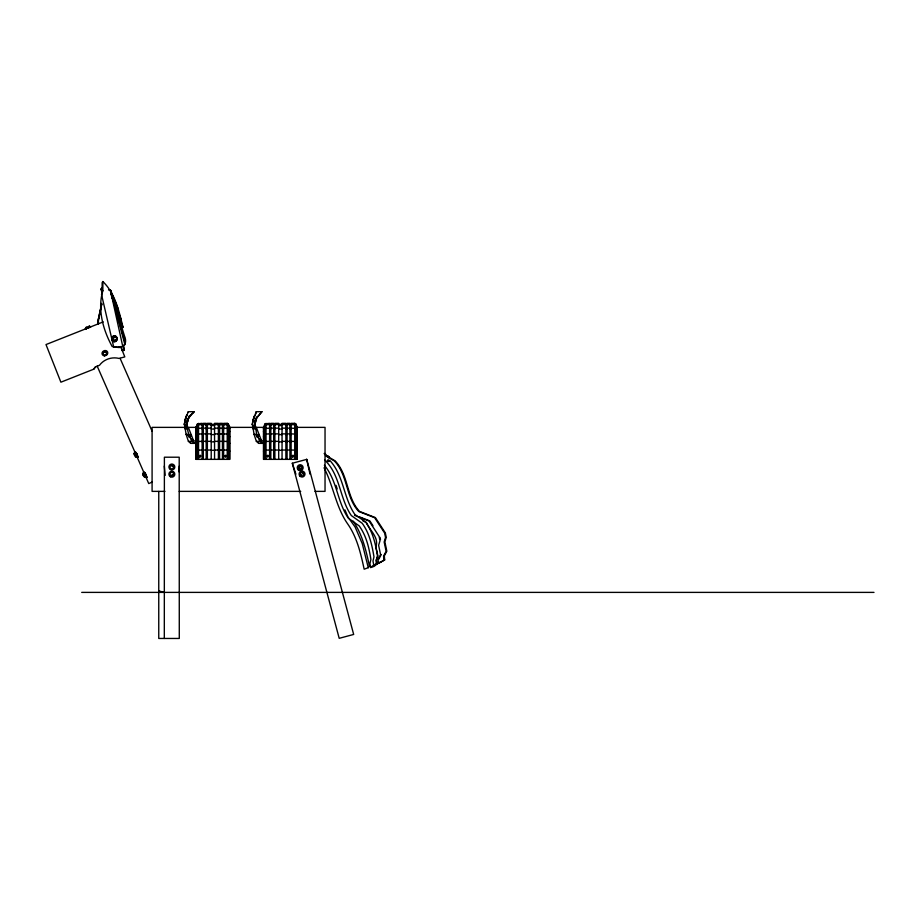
<?xml version="1.0" encoding="UTF-8"?>
<svg xmlns="http://www.w3.org/2000/svg" width="920" height="920" viewBox="0 0 920 920"><rect width="100%" height="100%" fill="white"/><g stroke="black" fill="none" stroke-linecap="round" stroke-linejoin="round"><path stroke-width="1.38" d="M184.506 423.775L186.714 415.046L184.954 419.83L184.931 420.486L188.289 411.7L193.982 411.7L193.97 412.332C183.183 418.922 187.082 432.434 192.015 441.347L194.603 443.371L188.335 427.374L188.381 428.467M254.621 415.587L252.885 420.486L256.255 411.7L261.947 411.7L256.795 417.829L254.886 424.338L256.76 417.013L255.058 421.532M112.033 298.333L110.377 290.076L123.061 327.543C119.082 311.236 115.264 293.537 102.879 281.543L102.844 290.846C97.244 309.131 103.132 330.257 112.228 346.622L118.093 347.288M194.603 443.371L190.716 443.371L188.405 441.347L186.093 434.378L184.529 424.338M187.231 427.8L187.323 425.316M256.346 428.467L256.3 427.374L262.568 443.371L258.681 443.371L256.37 441.347L254.058 434.378L252.62 425.132M262.568 443.371L259.98 441.347L256.668 434.378L255.288 425.316L255.38 427.432M164.312 638.457L164.392 457.205L179.204 457.205L179.285 638.457L158.757 638.457L158.757 491.429M179.285 466.084L179.032 471.834M187.53 428.478L184.954 428.478L184.368 423.786L184.966 426.742L184.644 424.66M186.737 424.338L188.795 417.013L186.921 424.338L187.381 420.405M187.231 421.049L187.266 420.405M252.873 428.386L252.333 423.786L252.459 424.66M255.185 427.8L254.725 423.775L255.173 426.742L255.081 424.016L255.139 425.224M254.702 424.338L255.231 420.405M193.97 411.711L188.83 417.829L187.404 421.038M261.935 411.711L256.645 417.829L255.196 421.049M199.571 456.216L200.157 455.687L200.48 456.389M225.94 455.883L225.25 455.883L225.469 456.642M292.468 456.021L292.606 456.63L293.192 455.883M293.089 456.63L292.721 455.687M252.793 421.532L254.702 415.483M114.827 346.714C123.084 349.692 128.029 343.988 124.407 335.719L110.377 290.076L118.277 309.166M184.713 421.532L184.954 419.83M252.678 421.532L252.919 419.83M184.713 423.154L185.058 420.796M252.666 423.154L253.011 420.796M184.345 424.338L184.886 420.796M252.31 424.338L252.85 420.796M98.06 324.266L97.842 321.655L101.706 303.335M303.117 474.444L303.163 473.857M97.842 321.655L101.752 303.979L98.325 321.252L98.555 323.863M172.994 474.317L172.58 475.076M113.562 338.296L113.654 339.422M327.359 460.862L328.957 460.264L328.75 461.541L327.359 460.862L329.245 461.311M327.853 460.632L328.014 460.046M327.819 461.322L327.531 460.276M328.785 460.851L328.957 460.264M328.75 461.541L329.406 460.724M255.691 414.149L256.243 411.711M103.247 321.897L46 344.563L60.892 382.191L93.748 369.184L95.059 367.195L99.532 365.228C103.995 359.225 111.86 356.638 119.025 358.432L124.798 356.891L120.727 346.598L118.473 346.909M93.748 369.184L95.519 366.988M223.64 459.367L223.64 423.338L227.228 423.338L228.263 423.832L229.793 427.374L229.793 459.367L195.983 459.367L195.983 427.374L197.501 423.832L202.124 423.338L202.124 459.367M291.134 459.367L291.134 423.338L294.722 423.338L295.757 423.832L297.275 427.374L297.275 459.367L263.465 459.367L263.465 427.374L264.994 423.832L269.617 423.338L269.617 459.367M199.594 456.101L199.939 456.676M225.25 455.929L225.871 455.917M293.192 456.435L292.652 456.469M186.105 418.186L185.092 420.474L185.07 419.819M254.564 417.047L253.058 420.474L253.034 419.819M102.867 353.591L103.741 351.796L105.8 351.44L107.191 353.303L106.317 355.097L104.259 355.465L102.867 353.591L103.741 351.796M106.317 355.097L107.191 353.303M195.983 428.467L197.685 424.844L202.124 424.557M263.465 428.467L265.178 424.844L269.617 424.557M328.049 456.147L329.279 457.378L328.049 456.147C326.726 456.504 329.372 458.574 329.383 457.171M378.787 559.21L381.305 554.53M195.983 431.652L197.685 428.421L202.124 428.156M263.465 431.652L265.178 428.421L269.617 428.156M112.608 338.629L114.103 336.881L113.079 338.629L113.907 340.515L113.079 338.629M116.794 338.893L115.299 340.653L116.794 338.893L115.966 337.007L113.643 336.881M188.968 416.783L189.75 415.483L188.899 416.783M102.879 281.543L102.154 282.635L102.108 291.95M102.396 293.595L100.866 289.19L101.602 288.098M195.983 436.747L197.685 434.102L202.124 433.883M263.465 436.747L265.178 434.102L269.617 433.883M324.047 467.785C333.477 485.967 335.938 507.345 347.863 524.181C357.098 537.498 360.812 553.691 364.159 569.204L368.264 567.686L369.46 566.168C366.114 550.654 362.388 534.462 353.165 521.145M328.681 457.573L328.762 456.561M143.301 472.431L144.888 474.248M144.578 473.673L144.302 472.431L144.934 472.627M146.038 477.526L144.785 476.341M146.832 477.675L145.084 473.121M195.983 443.371L197.685 441.496L202.124 441.347M263.465 443.371L265.178 441.496L269.617 441.347M200.169 455.837L200.399 455.883M324.358 465.221C337.168 480.481 337.191 501.906 348.3 518.144L359.191 525.895C366.482 536.13 368.931 547.492 370.898 559.429L369.921 563.626L370.679 567.536L373.75 564.972L377.234 563.799L376.475 559.9L377.453 555.691C375.486 543.754 373.025 532.404 365.734 522.158L354.844 514.418C343.459 497.892 343.815 475.651 329.981 460.609M377.234 563.799L374.164 566.363L370.679 567.536M188.312 435.16L189.255 434.516L191.049 435.493L190.118 436.908L188.749 436.735L188.312 435.16L188.749 436.735M188.738 435.965L191.049 435.493M256.415 435.16L257.358 434.516L259.152 435.493L258.221 436.908L256.852 436.735L256.415 435.16L256.852 436.735M256.841 435.965L259.152 435.493M299.46 466.819L301.058 466.946M375.36 564.684L378.89 562.522M381.156 561.591L376.452 564.454L375.969 560.498L377.959 556.105L375.831 546.871C379.373 537.567 369.656 530.403 366.413 522.537L362.641 520.685M354.487 515.327L369.115 521.03L379.086 536.36L379.983 540.787L378.626 545.318L380.581 554.645L378.062 559.325L378.407 563.351L384.675 559.912L384.318 555.887L386.837 551.218L384.882 541.891L386.25 537.349L385.342 532.933L375.383 517.592L359.49 511.393C346.219 497.03 348.829 475.364 335.179 460.885L327.37 456.331L324.875 453.399M384.675 559.912L378.407 563.351M195.983 451.087L197.685 450.121L202.124 450.041M263.465 451.087L265.178 450.121L269.617 450.041M123.234 350.635L124.303 350.129L123.165 344.988M136.712 456.481L135.47 456.895L134.538 455.239L133.952 453.583L134.849 453.169M134.964 453.583L136.206 453.169L137.712 456.481C136.022 458.194 133.676 453.019 136.206 453.169M134.538 455.239L135.757 455.457M135.815 456.895L135.228 455.239L136.125 454.825L136.827 456.895M135.539 455.239L136.436 454.825L137.712 456.481M137.137 454.825L136.24 455.239L135.309 453.583M136.47 456.895L137.368 456.481M144.29 477.077C147.004 476.928 142.002 476.813 142.784 473.765C145.97 471.879 146.544 482.057 143.784 473.765L145.026 473.351L145.958 475.007L146.533 476.663L145.302 477.077M142.784 473.765L144.014 473.351M143.359 475.421L144.256 475.007L143.439 472.627M144.635 477.077L144.06 475.421L144.946 475.007M144.371 475.421L145.256 475.007M145.061 475.421L145.958 475.007L145.877 475.847M152.087 482.114L148.752 483.575L97.14 366.01M190.037 436.505L189.922 435.654M258.14 436.505L258.025 435.654M267.582 455.687L267.237 456.343M88.412 327.83L85.272 328.854L87.653 327.957M90.471 327.06L90.045 327.233M89.424 327.301L88.262 327.727L90.781 326.784L86.054 328.555L85.698 327.623L89.642 326.14L89.999 327.072L87.285 328.084M86.112 328.693L85.318 328.992L87.388 328.233M87.63 328.129L86.675 327.255L85.698 327.623M88.699 327.566L88.642 326.519L89.642 326.14M87.331 328.084L88.044 327.819M300.679 468.705L299.816 468.751M119.312 347.242L121.647 346.518M171.407 465.957L172.27 465.922M172.339 475.237L171.212 475.122M103.96 352.233L105.8 351.44M106.099 354.671L104.259 355.465M225.492 455.894L225.906 456.078M268.007 456.078L267.398 456.078L267.95 455.733M199.755 456.078L200.18 455.687M292.744 455.894L293.158 456.078M108.525 289.961L109.652 289.961M202.124 424.338L203.32 424.338M206.183 424.338L207.38 424.338M211.209 424.338L214.555 424.338M218.385 424.338L219.581 424.338M222.444 424.338L223.64 424.338M269.617 424.338L270.813 424.338M273.677 424.338L274.873 424.338M278.702 424.338L282.049 424.338M285.878 424.338L287.075 424.338M289.938 424.338L291.134 424.338M203.32 424.557L206.183 424.557M207.38 424.557L211.209 424.557M214.555 424.557L218.385 424.557M219.581 424.557L222.444 424.557M223.64 424.557L228.079 424.844L229.793 428.467M270.813 424.557L273.677 424.557M274.873 424.557L278.702 424.557M282.049 424.557L285.878 424.557M287.075 424.557L289.938 424.557M291.134 424.557L295.573 424.844L297.275 428.467M184.678 425.224L187.174 425.224M202.124 425.534L203.32 425.534M206.183 425.534L207.38 425.534M211.209 425.534L214.555 425.534M218.385 425.534L219.581 425.534M222.444 425.534L223.64 425.534M269.617 425.534L270.813 425.534M273.677 425.534L274.873 425.534M278.702 425.534L282.049 425.534M285.878 425.534L287.075 425.534M289.938 425.534L291.134 425.534M184.954 427.374L152.087 427.374L152.087 491.372L164.945 491.372M187.818 427.374L196.397 427.374M229.264 427.374L253.564 427.374M256.427 427.374L263.568 427.374M296.447 427.374L325.036 427.374L325.036 491.372L315.031 491.372M203.32 428.156L206.183 428.156M207.38 428.156L211.209 428.156M214.555 428.156L218.385 428.156M219.581 428.156L222.444 428.156M223.64 428.156L228.079 428.421L229.793 431.652M270.813 428.156L273.677 428.156M274.873 428.156L278.702 428.156M282.049 428.156L285.878 428.156M287.075 428.156L289.938 428.156M291.134 428.156L295.573 428.421L297.275 431.652M252.919 428.478L255.495 428.478M184.954 428.754L187.519 428.754M252.919 428.754L255.484 428.754M202.124 429.03L203.32 429.03M206.183 429.03L207.38 429.03M211.209 429.03L214.555 429.03M218.385 429.03L219.581 429.03M222.444 429.03L223.64 429.03M269.617 429.03L270.813 429.03M273.677 429.03L274.873 429.03M278.702 429.03L282.049 429.03M285.878 429.03L287.075 429.03M289.938 429.03L291.134 429.03M203.32 433.883L206.183 433.883M207.38 433.883L211.209 433.883M214.555 433.883L218.385 433.883M219.581 433.883L222.444 433.883M223.64 433.883L228.079 434.102L229.793 436.747M270.813 433.883L273.677 433.883M274.873 433.883L278.702 433.883M282.049 433.883L285.878 433.883M287.075 433.883L289.938 433.883M291.134 433.883L295.573 434.102L297.275 436.747M186.093 434.378L188.715 434.378M254.058 434.378L256.668 434.378M202.124 434.596L203.32 434.596M206.183 434.596L207.38 434.596M211.209 434.596L214.555 434.596M218.385 434.596L219.581 434.596M222.444 434.596L223.64 434.596M269.617 434.596L270.813 434.596M273.677 434.596L274.873 434.596M278.702 434.596L282.049 434.596M285.878 434.596L287.075 434.596M289.938 434.596L291.134 434.596M188.405 441.347L192.015 441.347M203.32 441.347L206.183 441.347M207.38 441.347L211.209 441.347M214.555 441.347L218.385 441.347M219.581 441.347L222.444 441.347M223.64 441.347L228.079 441.496L229.793 443.371M256.37 441.347L259.98 441.347M270.813 441.347L273.677 441.347M274.873 441.347L278.702 441.347M282.049 441.347L285.878 441.347M287.075 441.347L289.938 441.347M291.134 441.347L295.573 441.496L297.275 443.371M202.124 441.853L203.32 441.853M206.183 441.853L207.38 441.853M211.209 441.853L214.555 441.853M218.385 441.853L219.581 441.853M222.444 441.853L223.64 441.853M269.617 441.853L270.813 441.853M273.677 441.853L274.873 441.853M278.702 441.853L282.049 441.853M285.878 441.853L287.075 441.853M289.938 441.853L291.134 441.853M203.32 450.041L206.183 450.041M207.38 450.041L211.209 450.041M214.555 450.041L218.385 450.041M219.581 450.041L222.444 450.041M223.64 450.041L228.079 450.121L229.793 451.087M270.813 450.041L273.677 450.041M274.873 450.041L278.702 450.041M282.049 450.041L285.878 450.041M287.075 450.041L289.938 450.041M291.134 450.041L295.573 450.121L297.275 451.087M202.124 450.305L203.32 450.305M206.183 450.305L207.38 450.305M211.209 450.305L214.555 450.305M218.385 450.305L219.581 450.305M222.444 450.305L223.64 450.305M269.617 450.305L270.813 450.305M273.677 450.305L274.873 450.305M278.702 450.305L282.049 450.305M285.878 450.305L287.075 450.305M289.938 450.305L291.134 450.305M133.952 453.583L135.228 455.239M179.239 491.372L300.736 491.372M81.707 592.388L874 592.388M113.447 340.515L115.77 340.653M199.962 456.504L199.72 456.481M302.139 472.937L302.91 473.328M327.98 460.736L328.911 460.954M158.757 590.904L164.289 592.388M105.225 352.233L105.995 352.877M359.007 516.718L369.84 520.915L372.956 525.722M134.561 452.157L135.93 454.135L135.619 452.18M137.839 457.401L136.597 453.491M136.827 457.401L137.114 456.653M144.394 472.339L145.9 474.248M146.659 477.584L146.774 476.284M259.106 438.564L261.981 440.634M191.142 438.564L194.017 440.634M100.866 289.19L102.902 290.766M299.552 468.613L299.08 467.889M301.403 474.996L300.932 474.272M172.534 466.072L172.983 466.808M324.645 460.034C340.4 474.709 339.48 498.456 351.359 515.591L362.261 523.33C369.541 533.566 372.002 544.928 373.968 556.865L372.991 561.073L373.75 564.972M135.734 452.237L136.401 452.87M143.543 472.431L144.75 474.317L144.44 472.362M146.797 477.526L145.797 476.341M324.15 453.514L326.646 456.458L334.454 461C348.105 475.479 345.494 497.145 358.766 511.508L374.659 517.718L384.617 533.048L385.526 537.464L384.157 542.006L386.124 551.333L383.594 556.002L383.95 560.027M145.946 475.467L145.59 474.582M137.735 457.079L136.401 454.756L136.769 455.457M146.556 477.261L145.935 476.284M145.544 477.261L144.923 476.284M136.263 452.939L137.069 454.066M135.723 453.422L134.47 452.237L134.987 454.135M136.631 454.169L137.046 455.262M143.129 473.765L144.06 475.421M259.164 436.264L258.727 434.688M191.061 436.264L190.624 434.688M136.724 454.917L137.23 455.848L137.103 454.963M135.286 454.825L135.619 455.515M295.906 474.191L292.341 463.231M120.129 358.397L152.087 431.181M137.275 454.825L138.092 457.401L136.263 454.825L136.804 456.159M146.096 475.007L146.395 475.697M344.908 509.887L348.013 517.109L355.097 526.976L362.216 543.49L368.264 567.686M136.137 454.066L135.619 452.444M135.125 454.066L134.607 452.18M121.371 320.252L110.377 290.076L122.774 346.518M336.03 485.357L337.214 488.991M145.762 476.284L145.9 477.319M306.647 459.402L310.04 474.191M125.143 342.941L110.377 290.076L124.901 344.643M123.337 345.954L124.303 350.129M101.487 294.388L113.746 347.219M258.29 441.68L258.681 443.371M190.336 441.68L190.716 443.371M121.267 346.874L122.095 350.635M380.029 537.349L380.489 539.557M165.174 475.364L164.312 466.084M187.036 424.66L187.358 426.742M254.863 423.775L255.001 425.109M252.609 424.66L252.494 424.338M186.898 423.775L187.047 425.109M186.76 423.775L187.415 427.432M252.747 425.224L252.931 426.742M252.643 425.224L252.781 426.742M255.346 420.405L255.369 421.038M188.289 411.711L188.301 412.332M258.209 436.137L258.221 436.908M190.106 436.137L190.118 436.908M297.034 426.845L297.034 459.367M295.884 424.085L295.884 459.367M294.722 423.338L294.722 459.367M289.938 459.367L289.938 423.338L287.075 423.338L287.075 459.367M285.878 459.367L285.878 423.338L282.049 423.338L282.049 459.367M278.702 459.367L278.702 423.338L274.873 423.338L274.873 459.367M273.677 459.367L273.677 423.338L270.813 423.338L270.813 459.367M266.029 423.338L266.029 459.367M264.868 424.085L264.868 459.367M263.718 426.845L263.718 459.367M229.54 426.845L229.54 459.367M228.39 424.085L228.39 459.367M227.228 423.338L227.228 459.367M222.444 459.367L222.444 423.338L219.581 423.338L219.581 459.367M218.385 459.367L218.385 423.338L214.555 423.338L214.555 459.367M211.209 459.367L211.209 423.338L207.38 423.338L207.38 459.367M206.183 459.367L206.183 423.338L203.32 423.338L203.32 459.367M198.536 423.338L198.536 459.367M197.374 424.085L197.374 459.367M196.224 426.845L196.224 459.367M199.134 455.883C200.318 459.517 201.986 453.318 199.134 455.883M224.664 455.883C225.848 459.517 227.516 453.318 224.664 455.883M266.777 455.883C267.961 459.517 269.629 453.318 266.777 455.883M291.916 455.883C293.101 459.517 294.779 453.318 291.916 455.883M298.678 466.221L298.172 468.268L299.69 469.729L301.714 469.142L302.22 467.095L300.702 465.635L298.678 466.221M300.529 472.604L300.023 474.651L301.541 476.111L303.565 475.525L304.072 473.478L302.553 472.017L300.529 472.604M170.809 465.163L169.763 466.992L170.809 468.809L172.925 468.809L173.972 466.992L172.925 465.163L170.809 465.163M170.809 472.374L169.763 474.202L170.809 476.031L172.925 476.031L173.972 474.202L172.925 472.374L170.809 472.374M327.83 460.897L328.808 461.23L327.899 460.862M306.751 459.367L292.295 463.243L339.204 638.319L353.671 634.443L306.751 459.367M170.395 469.534A2.944 2.944 0 0 0 174.811 466.992A2.944 2.944 0 0 0 170.395 464.439A2.944 2.944 0 0 0 170.395 469.534M300.012 476.192A2.944 2.944 0 0 0 304.911 474.766A2.944 2.944 0 0 0 301.231 471.235A2.944 2.944 0 0 0 300.012 476.192M298.16 469.809A2.944 2.944 0 0 0 303.048 468.383A2.944 2.944 0 0 0 299.368 464.853A2.944 2.944 0 0 0 298.16 469.809M170.395 476.755A2.944 2.944 0 0 0 174.811 474.202A2.944 2.944 0 0 0 170.395 471.649A2.944 2.944 0 0 0 170.395 476.755M116.644 340.388A2.944 2.61 -90 0 0 114.632 335.823A2.944 2.61 -90 0 0 112.067 340.078A2.944 2.61 -90 0 0 116.575 340.388A2.944 2.61 -90 0 0 114.563 335.823A2.944 2.61 -90 0 0 112.136 340.078A2.944 2.61 -90 0 0 116.644 340.388M104.385 355.81A2.944 2.576 -26.1 0 0 107.594 352.015A2.944 2.576 -26.1 0 0 102.695 351.681A2.944 2.576 -26.1 0 0 104.385 355.81"/></g></svg>
